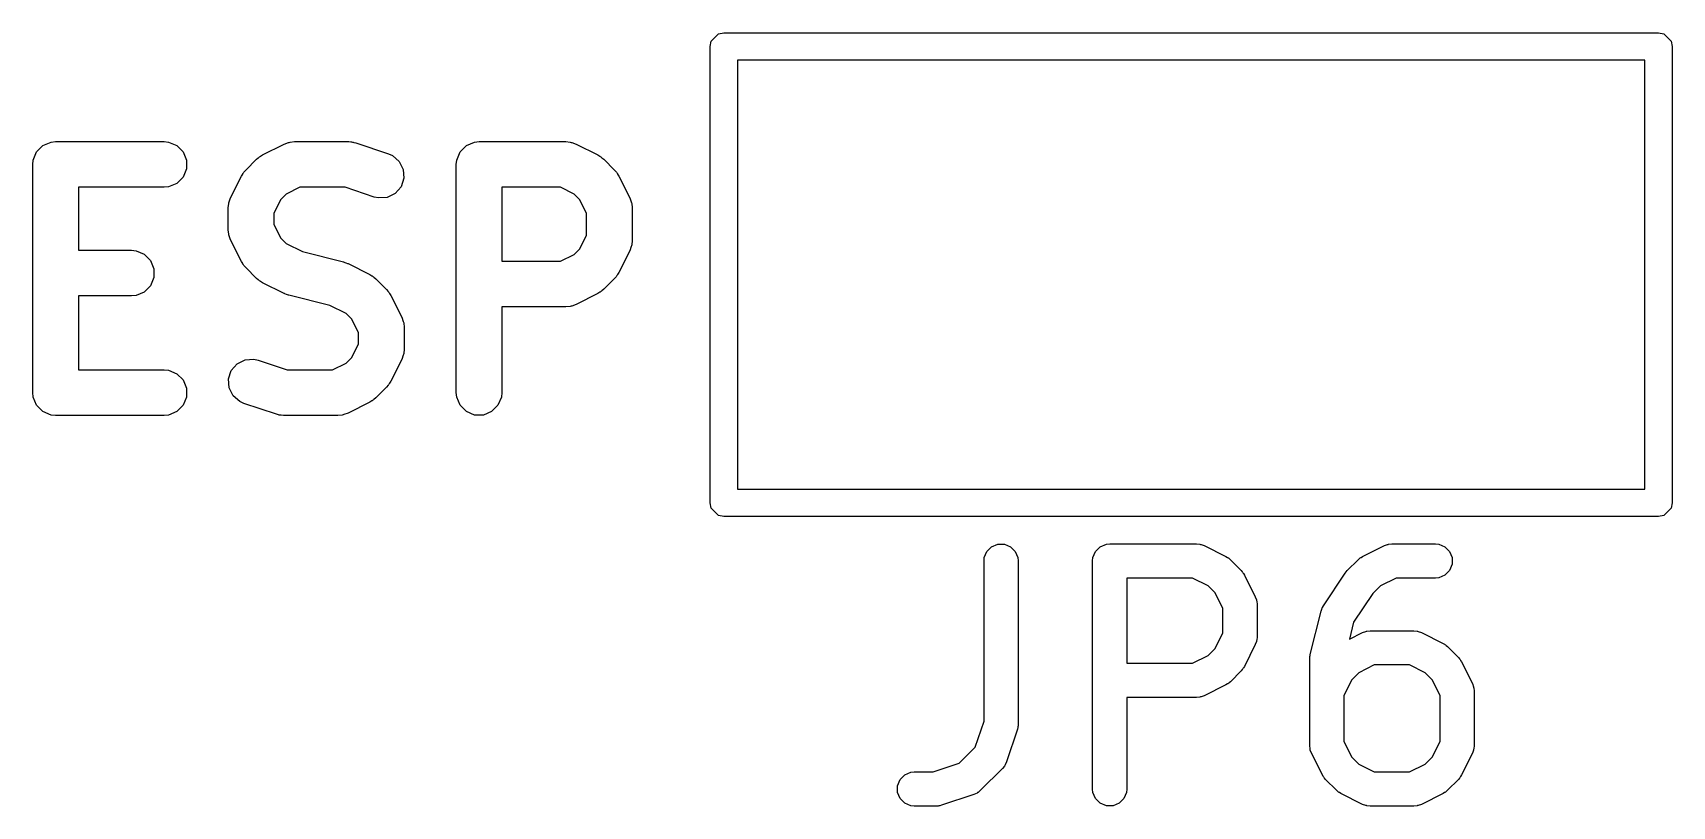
# Model space of a CAD drawing. Extents: x 2.05 to 8.87, y -5.84 to -2.88.
# Drawn here: x 4.7901 to 5.0732, y -5.6724 to -5.539 of the extents above; entities that cross this region are included whole.
import ezdxf

# ---------------------------------------------------------------- set-up
doc = ezdxf.new("R2010")
doc.units = 0
doc.header["$MEASUREMENT"] = 0
doc.layers.add('BLACK', color=7, linetype='CONTINUOUS')

msp = doc.modelspace()

# ---------------------------------------------------------------- linework, layer by layer
at = {"layer": 'BLACK', "linetype": 'CONTINUOUS'}
for p, q in [((4.90727, -5.54043), (4.90854, -5.53916)), ((4.90854, -5.53916), (4.90945, -5.53898)), ((4.90945, -5.53898), (5.07087, -5.53898)), ((5.07087, -5.53898), (5.07177, -5.53916)), ((5.07177, -5.53916), (5.07305, -5.54043)), ((4.90709, -5.54134), (4.90727, -5.54043)), ((4.90709, -5.62008), (4.90709, -5.54134)), ((5.07305, -5.54043), (5.07323, -5.54134)), ((5.07323, -5.54134), (5.07323, -5.62008)), ((4.91181, -5.5437), (4.91181, -5.61772)), ((5.0685, -5.5437), (4.91181, -5.5437)), ((5.0685, -5.61772), (5.0685, -5.5437)), ((4.79022, -5.56093), (4.79081, -5.55951)), ((4.79081, -5.55951), (4.79189, -5.55843)), ((4.79189, -5.55843), (4.79331, -5.55784)), ((4.79331, -5.55784), (4.79408, -5.55776)), ((4.79408, -5.55776), (4.81283, -5.55776)), ((4.81283, -5.55776), (4.8136, -5.55784)), ((4.8136, -5.55784), (4.81502, -5.55843)), ((4.81502, -5.55843), (4.8161, -5.55951)), ((4.8161, -5.55951), (4.81669, -5.56093)), ((4.82982, -5.56005), (4.83357, -5.55818)), ((4.83357, -5.55818), (4.83429, -5.5579)), ((4.83429, -5.5579), (4.83443, -5.55789)), ((4.83443, -5.55789), (4.83456, -5.55784)), ((4.83456, -5.55784), (4.83533, -5.55776)), ((4.83533, -5.55776), (4.8447, -5.55776)), ((4.8447, -5.55776), (4.84509, -5.5578)), ((4.84509, -5.5578), (4.84519, -5.5578)), ((4.84519, -5.5578), (4.84533, -5.55783)), ((4.84533, -5.55783), (4.84547, -5.55784)), ((4.84547, -5.55784), (4.84556, -5.55788)), ((4.84556, -5.55788), (4.84595, -5.55797)), ((4.84595, -5.55797), (4.85157, -5.55984)), ((4.86334, -5.56093), (4.86392, -5.55951)), ((4.86392, -5.55951), (4.86501, -5.55843)), ((4.86501, -5.55843), (4.86643, -5.55784)), ((4.86643, -5.55784), (4.8672, -5.55776)), ((4.8672, -5.55776), (4.8822, -5.55776)), ((4.8822, -5.55776), (4.88296, -5.55784)), ((4.88296, -5.55784), (4.88309, -5.55789)), ((4.88309, -5.55789), (4.88324, -5.5579)), ((4.88324, -5.5579), (4.88396, -5.55818)), ((4.88396, -5.55818), (4.88771, -5.56005)), ((4.79014, -5.5617), (4.79022, -5.56093)), ((4.79014, -5.60107), (4.79014, -5.5617)), ((4.81669, -5.56247), (4.8161, -5.56389)), ((4.81669, -5.56093), (4.81669, -5.56247)), ((4.82692, -5.56267), (4.82879, -5.56079)), ((4.82879, -5.56079), (4.82909, -5.56054)), ((4.82909, -5.56054), (4.82916, -5.56047)), ((4.82916, -5.56047), (4.82928, -5.56039)), ((4.82928, -5.56039), (4.82939, -5.5603)), ((4.82939, -5.5603), (4.82949, -5.56026)), ((4.82949, -5.56026), (4.82982, -5.56005)), ((4.85157, -5.55984), (4.85227, -5.56016)), ((4.85227, -5.56016), (4.85343, -5.56116)), ((4.85343, -5.56116), (4.85412, -5.56254)), ((4.85412, -5.56254), (4.85423, -5.56407)), ((4.86326, -5.5617), (4.86334, -5.56093)), ((4.86326, -5.60107), (4.86326, -5.5617)), ((4.88771, -5.56005), (4.88804, -5.56026)), ((4.88804, -5.56026), (4.88813, -5.5603)), ((4.88813, -5.5603), (4.88824, -5.56039)), ((4.88824, -5.56039), (4.88836, -5.56047)), ((4.88836, -5.56047), (4.88843, -5.56054)), ((4.88843, -5.56054), (4.88873, -5.56079)), ((4.88873, -5.56079), (4.8906, -5.56267)), ((4.81502, -5.56498), (4.8136, -5.56556)), ((4.8161, -5.56389), (4.81502, -5.56498)), ((4.82431, -5.56744), (4.82618, -5.56369)), ((4.82618, -5.56369), (4.82639, -5.56336)), ((4.82639, -5.56336), (4.82643, -5.56326)), ((4.82643, -5.56326), (4.82652, -5.56316)), ((4.82652, -5.56316), (4.82659, -5.56304)), ((4.82659, -5.56304), (4.82667, -5.56297)), ((4.82667, -5.56297), (4.82692, -5.56267)), ((4.85423, -5.56407), (4.85374, -5.56553)), ((4.8906, -5.56267), (4.89085, -5.56297)), ((4.89085, -5.56297), (4.89093, -5.56304)), ((4.89093, -5.56304), (4.891, -5.56316)), ((4.891, -5.56316), (4.89109, -5.56326)), ((4.89109, -5.56326), (4.89113, -5.56336)), ((4.89113, -5.56336), (4.89134, -5.56369)), ((4.89134, -5.56369), (4.89322, -5.56744)), ((4.81283, -5.56564), (4.79802, -5.56564)), ((4.79802, -5.56564), (4.79802, -5.57651)), ((4.8136, -5.56556), (4.81283, -5.56564)), ((4.82402, -5.5683), (4.82403, -5.56816)), ((4.82403, -5.56816), (4.82431, -5.56744)), ((4.83294, -5.56778), (4.83176, -5.57013)), ((4.83391, -5.56681), (4.83294, -5.56778)), ((4.83626, -5.56564), (4.83391, -5.56681)), ((4.84406, -5.56564), (4.83626, -5.56564)), ((4.84908, -5.56731), (4.84406, -5.56564)), ((4.84983, -5.56748), (4.84908, -5.56731)), ((4.85136, -5.56737), (4.84983, -5.56748)), ((4.85274, -5.56669), (4.85136, -5.56737)), ((4.85374, -5.56553), (4.85274, -5.56669)), ((4.88127, -5.56564), (4.87113, -5.56564)), ((4.87113, -5.56564), (4.87113, -5.57839)), ((4.88361, -5.56681), (4.88127, -5.56564)), ((4.88458, -5.56778), (4.88361, -5.56681)), ((4.88576, -5.57013), (4.88458, -5.56778)), ((4.89322, -5.56744), (4.89349, -5.56816)), ((4.89349, -5.56816), (4.8935, -5.5683)), ((4.82389, -5.5692), (4.82397, -5.56843)), ((4.82389, -5.57295), (4.82389, -5.5692)), ((4.82397, -5.56843), (4.82402, -5.5683)), ((4.83176, -5.57013), (4.83176, -5.57202)), ((4.88576, -5.5739), (4.88576, -5.57013)), ((4.8935, -5.5683), (4.89356, -5.56843)), ((4.89356, -5.56843), (4.89363, -5.5692)), ((4.89363, -5.5692), (4.89363, -5.57482)), ((4.82397, -5.57372), (4.82389, -5.57295)), ((4.82402, -5.57385), (4.82397, -5.57372)), ((4.82403, -5.57399), (4.82402, -5.57385)), ((4.83176, -5.57202), (4.83294, -5.57437)), ((4.88458, -5.57624), (4.88576, -5.5739)), ((4.79802, -5.57651), (4.8072, -5.57651)), ((4.8072, -5.57651), (4.80797, -5.57659)), ((4.80797, -5.57659), (4.80939, -5.57718)), ((4.82431, -5.57471), (4.82403, -5.57399)), ((4.82618, -5.57846), (4.82431, -5.57471)), ((4.83294, -5.57437), (4.83391, -5.57534)), ((4.83391, -5.57534), (4.8367, -5.57673)), ((4.8367, -5.57673), (4.84378, -5.5785)), ((4.88361, -5.57721), (4.88458, -5.57624)), ((4.89322, -5.57659), (4.89134, -5.58034)), ((4.89349, -5.57586), (4.89322, -5.57659)), ((4.8935, -5.57572), (4.89349, -5.57586)), ((4.89356, -5.57559), (4.8935, -5.57572)), ((4.89363, -5.57482), (4.89356, -5.57559)), ((4.80939, -5.57718), (4.81048, -5.57826)), ((4.81048, -5.57826), (4.81107, -5.57968)), ((4.82639, -5.57879), (4.82618, -5.57846)), ((4.82643, -5.57889), (4.82639, -5.57879)), ((4.82652, -5.579), (4.82643, -5.57889)), ((4.82659, -5.57911), (4.82652, -5.579)), ((4.82667, -5.57918), (4.82659, -5.57911)), ((4.82692, -5.57948), (4.82667, -5.57918)), ((4.82879, -5.58136), (4.82692, -5.57948)), ((4.84378, -5.5785), (4.84384, -5.57852)), ((4.84384, -5.57852), (4.84387, -5.57853)), ((4.84387, -5.57853), (4.84419, -5.57865)), ((4.84419, -5.57865), (4.84451, -5.57876)), ((4.84451, -5.57876), (4.84453, -5.57878)), ((4.84453, -5.57878), (4.84459, -5.5788)), ((4.84459, -5.5788), (4.84834, -5.58068)), ((4.87113, -5.57839), (4.88127, -5.57839)), ((4.88127, -5.57839), (4.88361, -5.57721)), ((4.81107, -5.58122), (4.81048, -5.58264)), ((4.81107, -5.57968), (4.81107, -5.58122)), ((4.82909, -5.58161), (4.82879, -5.58136)), ((4.82916, -5.58168), (4.82909, -5.58161)), ((4.82928, -5.58176), (4.82916, -5.58168)), ((4.82939, -5.58185), (4.82928, -5.58176)), ((4.82949, -5.58189), (4.82939, -5.58185)), ((4.82982, -5.5821), (4.82949, -5.58189)), ((4.83357, -5.58397), (4.82982, -5.5821)), ((4.84834, -5.58068), (4.84867, -5.58089)), ((4.84867, -5.58089), (4.84876, -5.58093)), ((4.84876, -5.58093), (4.84887, -5.58101)), ((4.84887, -5.58101), (4.84899, -5.58109)), ((4.84899, -5.58109), (4.84906, -5.58117)), ((4.84906, -5.58117), (4.84936, -5.58141)), ((4.84936, -5.58141), (4.85123, -5.58329)), ((4.8906, -5.58136), (4.88873, -5.58323)), ((4.89085, -5.58106), (4.8906, -5.58136)), ((4.89093, -5.58099), (4.89085, -5.58106)), ((4.891, -5.58087), (4.89093, -5.58099)), ((4.89109, -5.58076), (4.891, -5.58087)), ((4.89113, -5.58067), (4.89109, -5.58076)), ((4.89134, -5.58034), (4.89113, -5.58067)), ((4.8072, -5.58439), (4.79802, -5.58439)), ((4.79802, -5.58439), (4.79802, -5.59713)), ((4.80797, -5.58431), (4.8072, -5.58439)), ((4.80939, -5.58372), (4.80797, -5.58431)), ((4.81048, -5.58264), (4.80939, -5.58372)), ((4.83362, -5.58399), (4.83357, -5.58397)), ((4.83364, -5.58401), (4.83362, -5.58399)), ((4.83397, -5.58412), (4.83364, -5.58401)), ((4.83429, -5.58425), (4.83397, -5.58412)), ((4.83431, -5.58425), (4.83429, -5.58425)), ((4.83437, -5.58427), (4.83431, -5.58425)), ((4.84145, -5.58604), (4.83437, -5.58427)), ((4.85123, -5.58329), (4.85148, -5.58359)), ((4.85148, -5.58359), (4.85156, -5.58366)), ((4.85156, -5.58366), (4.85163, -5.58378)), ((4.85163, -5.58378), (4.85172, -5.58389)), ((4.85172, -5.58389), (4.85176, -5.58398)), ((4.85176, -5.58398), (4.85197, -5.58431)), ((4.85197, -5.58431), (4.85385, -5.58806)), ((4.88771, -5.58397), (4.88396, -5.58585)), ((4.88804, -5.58376), (4.88771, -5.58397)), ((4.88813, -5.58372), (4.88804, -5.58376)), ((4.88824, -5.58363), (4.88813, -5.58372)), ((4.88836, -5.58356), (4.88824, -5.58363)), ((4.88843, -5.58348), (4.88836, -5.58356)), ((4.88873, -5.58323), (4.88843, -5.58348)), ((4.84424, -5.58743), (4.84145, -5.58604)), ((4.84521, -5.58841), (4.84424, -5.58743)), ((4.85385, -5.58806), (4.85412, -5.58878)), ((4.8822, -5.58626), (4.87113, -5.58626)), ((4.87113, -5.58626), (4.87113, -5.60107)), ((4.88296, -5.58619), (4.8822, -5.58626)), ((4.88309, -5.58613), (4.88296, -5.58619)), ((4.88324, -5.58612), (4.88309, -5.58613)), ((4.88396, -5.58585), (4.88324, -5.58612)), ((4.84639, -5.59075), (4.84521, -5.58841)), ((4.84639, -5.59264), (4.84639, -5.59075)), ((4.85412, -5.58878), (4.85413, -5.58892)), ((4.85413, -5.58892), (4.85419, -5.58905)), ((4.85419, -5.58905), (4.85426, -5.58982)), ((4.85426, -5.58982), (4.85426, -5.59357)), ((4.84521, -5.59499), (4.84639, -5.59264)), ((4.85426, -5.59357), (4.85419, -5.59434)), ((4.82441, -5.59725), (4.82541, -5.59609)), ((4.82541, -5.59609), (4.82679, -5.5954)), ((4.82679, -5.5954), (4.82832, -5.59529)), ((4.82832, -5.59529), (4.82907, -5.59546)), ((4.82907, -5.59546), (4.83409, -5.59713)), ((4.8419, -5.59713), (4.84424, -5.59596)), ((4.84424, -5.59596), (4.84521, -5.59499)), ((4.85385, -5.59533), (4.85197, -5.59908)), ((4.85412, -5.59461), (4.85385, -5.59533)), ((4.85413, -5.59447), (4.85412, -5.59461)), ((4.85419, -5.59434), (4.85413, -5.59447)), ((4.79802, -5.59713), (4.81283, -5.59713)), ((4.81283, -5.59713), (4.8136, -5.59721)), ((4.8136, -5.59721), (4.81502, -5.5978)), ((4.81502, -5.5978), (4.8161, -5.59888)), ((4.8161, -5.59888), (4.81669, -5.6003)), ((4.82392, -5.5987), (4.82441, -5.59725)), ((4.82403, -5.60024), (4.82392, -5.5987)), ((4.83409, -5.59713), (4.8419, -5.59713)), ((4.85197, -5.59908), (4.85176, -5.59941)), ((4.79022, -5.60184), (4.79014, -5.60107)), ((4.79081, -5.60326), (4.79022, -5.60184)), ((4.81669, -5.60184), (4.8161, -5.60326)), ((4.81669, -5.6003), (4.81669, -5.60184)), ((4.82472, -5.60161), (4.82403, -5.60024)), ((4.82588, -5.60262), (4.82472, -5.60161)), ((4.84936, -5.60198), (4.84906, -5.60223)), ((4.85123, -5.60011), (4.84936, -5.60198)), ((4.85148, -5.5998), (4.85123, -5.60011)), ((4.85156, -5.59974), (4.85148, -5.5998)), ((4.85163, -5.59962), (4.85156, -5.59974)), ((4.85172, -5.59951), (4.85163, -5.59962)), ((4.85176, -5.59941), (4.85172, -5.59951)), ((4.86334, -5.60184), (4.86326, -5.60107)), ((4.86392, -5.60326), (4.86334, -5.60184)), ((4.87106, -5.60184), (4.87047, -5.60326)), ((4.87113, -5.60107), (4.87106, -5.60184)), ((4.79189, -5.60435), (4.79081, -5.60326)), ((4.79331, -5.60493), (4.79189, -5.60435)), ((4.79408, -5.60501), (4.79331, -5.60493)), ((4.81283, -5.60501), (4.79408, -5.60501)), ((4.8136, -5.60493), (4.81283, -5.60501)), ((4.81502, -5.60435), (4.8136, -5.60493)), ((4.8161, -5.60326), (4.81502, -5.60435)), ((4.82658, -5.60293), (4.82588, -5.60262)), ((4.83221, -5.60481), (4.82658, -5.60293)), ((4.83259, -5.60489), (4.83221, -5.60481)), ((4.83268, -5.60493), (4.83259, -5.60489)), ((4.83282, -5.60495), (4.83268, -5.60493)), ((4.83296, -5.60498), (4.83282, -5.60495)), ((4.83306, -5.60497), (4.83296, -5.60498)), ((4.83345, -5.60501), (4.83306, -5.60497)), ((4.84283, -5.60501), (4.83345, -5.60501)), ((4.84359, -5.60493), (4.84283, -5.60501)), ((4.84372, -5.60488), (4.84359, -5.60493)), ((4.84387, -5.60487), (4.84372, -5.60488)), ((4.84459, -5.60459), (4.84387, -5.60487)), ((4.84834, -5.60272), (4.84459, -5.60459)), ((4.84867, -5.60251), (4.84834, -5.60272)), ((4.84876, -5.60247), (4.84867, -5.60251)), ((4.84887, -5.60238), (4.84876, -5.60247)), ((4.84899, -5.60231), (4.84887, -5.60238)), ((4.84906, -5.60223), (4.84899, -5.60231)), ((4.86501, -5.60435), (4.86392, -5.60326)), ((4.86643, -5.60493), (4.86501, -5.60435)), ((4.86797, -5.60493), (4.86643, -5.60493)), ((4.86938, -5.60435), (4.86797, -5.60493)), ((4.87047, -5.60326), (4.86938, -5.60435)), ((4.91181, -5.61772), (5.0685, -5.61772)), ((4.90727, -5.62098), (4.90709, -5.62008)), ((4.90854, -5.62226), (4.90727, -5.62098)), ((5.07305, -5.62098), (5.07177, -5.62226)), ((5.07323, -5.62008), (5.07305, -5.62098)), ((4.90945, -5.62244), (4.90854, -5.62226)), ((5.07087, -5.62244), (4.90945, -5.62244)), ((5.07177, -5.62226), (5.07087, -5.62244)), ((4.95489, -5.62847), (4.95571, -5.62766)), ((4.95571, -5.62766), (4.95677, -5.62721)), ((4.95677, -5.62721), (4.95793, -5.62721)), ((4.95793, -5.62721), (4.95899, -5.62766)), ((4.95899, -5.62766), (4.9598, -5.62847)), ((4.97364, -5.62847), (4.97446, -5.62766)), ((4.97446, -5.62766), (4.97552, -5.62721)), ((4.97552, -5.62721), (4.9761, -5.62716)), ((4.9761, -5.62716), (4.99109, -5.62716)), ((4.99109, -5.62716), (4.99167, -5.62721)), ((4.99167, -5.62721), (4.99177, -5.62726)), ((4.99177, -5.62726), (4.99187, -5.62726)), ((4.99187, -5.62726), (4.99242, -5.62747)), ((4.99242, -5.62747), (4.99616, -5.62934)), ((5.01977, -5.62934), (5.02352, -5.62747)), ((5.02352, -5.62747), (5.02406, -5.62726)), ((5.02406, -5.62726), (5.02417, -5.62726)), ((5.02417, -5.62726), (5.02426, -5.62721)), ((5.02426, -5.62721), (5.02484, -5.62716)), ((5.02484, -5.62716), (5.03234, -5.62716)), ((5.03234, -5.62716), (5.03292, -5.62721)), ((5.03292, -5.62721), (5.03398, -5.62766)), ((5.03398, -5.62766), (5.03479, -5.62847)), ((4.9544, -5.63011), (4.95445, -5.62953)), ((4.9544, -5.65775), (4.9544, -5.63011)), ((4.95445, -5.62953), (4.95489, -5.62847)), ((4.9598, -5.62847), (4.96025, -5.62953)), ((4.96025, -5.62953), (4.9603, -5.63011)), ((4.9603, -5.63011), (4.9603, -5.65823)), ((4.97314, -5.63011), (4.9732, -5.62953)), ((4.97314, -5.66948), (4.97314, -5.63011)), ((4.9732, -5.62953), (4.97364, -5.62847)), ((4.99616, -5.62934), (4.99641, -5.6295)), ((4.99641, -5.6295), (4.99648, -5.62953)), ((4.99648, -5.62953), (4.99657, -5.6296)), ((4.99657, -5.6296), (4.99665, -5.62965)), ((4.99665, -5.62965), (4.99671, -5.62971)), ((4.99671, -5.62971), (4.99693, -5.6299)), ((4.99693, -5.6299), (4.99881, -5.63177)), ((5.01713, -5.63177), (5.019, -5.6299)), ((5.019, -5.6299), (5.01923, -5.62971)), ((5.01923, -5.62971), (5.01928, -5.62965)), ((5.01928, -5.62965), (5.01937, -5.6296)), ((5.01937, -5.6296), (5.01945, -5.62953)), ((5.01945, -5.62953), (5.01952, -5.6295)), ((5.01952, -5.6295), (5.01977, -5.62934)), ((5.03479, -5.62847), (5.03524, -5.62953)), ((5.03524, -5.62953), (5.03524, -5.63069)), ((4.9904, -5.63306), (4.97905, -5.63306)), ((4.97905, -5.63306), (4.97905, -5.64778)), ((4.9931, -5.63441), (4.9904, -5.63306)), ((4.99881, -5.63177), (4.99899, -5.632)), ((4.99899, -5.632), (4.99905, -5.63205)), ((4.99905, -5.63205), (4.99911, -5.63214)), ((4.99911, -5.63214), (4.99917, -5.63222)), ((4.99917, -5.63222), (4.9992, -5.63229)), ((4.9992, -5.63229), (4.99936, -5.63254)), ((4.99936, -5.63254), (5.00123, -5.63629)), ((5.01301, -5.63785), (5.01676, -5.63222)), ((5.01676, -5.63222), (5.01694, -5.632)), ((5.01676, -5.63222), (5.01676, -5.63222)), ((5.01676, -5.63222), (5.01676, -5.63222)), ((5.01694, -5.632), (5.01713, -5.63177)), ((5.01713, -5.63177), (5.01713, -5.63177)), ((5.01713, -5.63177), (5.01713, -5.63177)), ((5.02554, -5.63306), (5.02284, -5.63441)), ((5.03234, -5.63306), (5.02554, -5.63306)), ((5.03292, -5.63301), (5.03234, -5.63306)), ((5.03398, -5.63257), (5.03292, -5.63301)), ((5.03479, -5.63175), (5.03398, -5.63257)), ((5.03524, -5.63069), (5.03479, -5.63175)), ((4.99429, -5.63561), (4.9931, -5.63441)), ((4.99564, -5.63831), (4.99429, -5.63561)), ((5.02151, -5.63574), (5.01821, -5.6407)), ((5.02284, -5.63441), (5.02151, -5.63574)), ((4.99564, -5.64254), (4.99564, -5.63831)), ((5.00123, -5.63629), (5.00144, -5.63683)), ((5.00144, -5.63683), (5.00145, -5.63694)), ((5.00145, -5.63694), (5.00149, -5.63703)), ((5.00149, -5.63703), (5.00155, -5.63761)), ((5.00155, -5.63761), (5.00155, -5.64323)), ((5.01073, -5.64627), (5.0126, -5.63877)), ((5.0126, -5.63877), (5.01272, -5.63843)), ((5.01272, -5.63843), (5.01274, -5.63836)), ((5.01274, -5.63836), (5.01277, -5.63829)), ((5.01277, -5.63829), (5.0128, -5.63822)), ((5.0128, -5.63822), (5.01284, -5.63816)), ((5.01284, -5.63816), (5.01301, -5.63785)), ((5.01821, -5.6407), (5.01748, -5.64361)), ((4.99429, -5.64523), (4.99564, -5.64254)), ((5.00123, -5.64455), (4.99936, -5.6483)), ((5.00144, -5.64401), (5.00123, -5.64455)), ((5.00145, -5.64391), (5.00144, -5.64401)), ((5.00149, -5.64381), (5.00145, -5.64391)), ((5.00155, -5.64323), (5.00149, -5.64381)), ((5.01748, -5.64361), (5.01977, -5.64247)), ((5.01977, -5.64247), (5.02031, -5.64226)), ((5.02031, -5.64226), (5.02042, -5.64225)), ((5.02042, -5.64225), (5.02052, -5.64221)), ((5.02052, -5.64221), (5.02109, -5.64216)), ((5.02109, -5.64216), (5.02859, -5.64216)), ((5.02859, -5.64216), (5.02917, -5.64221)), ((5.02917, -5.64221), (5.02926, -5.64225)), ((5.02926, -5.64225), (5.02937, -5.64226)), ((5.02937, -5.64226), (5.02991, -5.64247)), ((5.02991, -5.64247), (5.03366, -5.64434)), ((5.03366, -5.64434), (5.03391, -5.6445)), ((5.03391, -5.6445), (5.03398, -5.64453)), ((5.03398, -5.64453), (5.03406, -5.6446)), ((5.03406, -5.6446), (5.03415, -5.64465)), ((5.03415, -5.64465), (5.0342, -5.64471)), ((4.9904, -5.64778), (4.9931, -5.64643)), ((4.9931, -5.64643), (4.99429, -5.64523)), ((5.01064, -5.64684), (5.01067, -5.64662)), ((5.01065, -5.64688), (5.01064, -5.64684)), ((5.01064, -5.64698), (5.01065, -5.64688)), ((5.01064, -5.66198), (5.01064, -5.64698)), ((5.01067, -5.64662), (5.0107, -5.64641)), ((5.0107, -5.64641), (5.01071, -5.64637)), ((5.01071, -5.64637), (5.01073, -5.64627)), ((5.0342, -5.64471), (5.03443, -5.6449)), ((5.03443, -5.6449), (5.0363, -5.64677)), ((5.0363, -5.64677), (5.03649, -5.647)), ((5.03649, -5.647), (5.03655, -5.64705)), ((5.03655, -5.64705), (5.0366, -5.64714)), ((5.0366, -5.64714), (5.03667, -5.64722)), ((5.03667, -5.64722), (5.0367, -5.64729)), ((5.0367, -5.64729), (5.03686, -5.64754)), ((4.97905, -5.64778), (4.9904, -5.64778)), ((4.99881, -5.64907), (4.99693, -5.65095)), ((4.99899, -5.64885), (4.99881, -5.64907)), ((4.99905, -5.64879), (4.99899, -5.64885)), ((4.99911, -5.64871), (4.99905, -5.64879)), ((4.99917, -5.64862), (4.99911, -5.64871)), ((4.9992, -5.64855), (4.99917, -5.64862)), ((4.99936, -5.6483), (4.9992, -5.64855)), ((5.01909, -5.64941), (5.01789, -5.65061)), ((5.02179, -5.64806), (5.01909, -5.64941)), ((5.02789, -5.64806), (5.02179, -5.64806)), ((5.03059, -5.64941), (5.02789, -5.64806)), ((5.03179, -5.65061), (5.03059, -5.64941)), ((5.03686, -5.64754), (5.03873, -5.65129)), ((4.99616, -5.6515), (4.99242, -5.65337)), ((4.99641, -5.65134), (4.99616, -5.6515)), ((4.99648, -5.65131), (4.99641, -5.65134)), ((4.99657, -5.65125), (4.99648, -5.65131)), ((4.99665, -5.65119), (4.99657, -5.65125)), ((4.99671, -5.65113), (4.99665, -5.65119)), ((4.99693, -5.65095), (4.99671, -5.65113)), ((5.01789, -5.65061), (5.01654, -5.65331)), ((5.03314, -5.65331), (5.03179, -5.65061)), ((5.03873, -5.65129), (5.03894, -5.65183)), ((5.03894, -5.65183), (5.03894, -5.65193)), ((5.03894, -5.65193), (5.03899, -5.65203)), ((5.03899, -5.65203), (5.03904, -5.65261)), ((5.03904, -5.65261), (5.03904, -5.66198)), ((4.99109, -5.65369), (4.97905, -5.65369)), ((4.97905, -5.65369), (4.97905, -5.66948)), ((4.99167, -5.65363), (4.99109, -5.65369)), ((4.99177, -5.65359), (4.99167, -5.65363)), ((4.99187, -5.65358), (4.99177, -5.65359)), ((4.99242, -5.65337), (4.99187, -5.65358)), ((5.01654, -5.65331), (5.01654, -5.66128)), ((5.03314, -5.66128), (5.03314, -5.65331)), ((4.95289, -5.66226), (4.9544, -5.65775)), ((4.96025, -5.65881), (4.96022, -5.65888)), ((4.96026, -5.6587), (4.96025, -5.65881)), ((4.96028, -5.6586), (4.96026, -5.6587)), ((4.9603, -5.65823), (4.96027, -5.65852)), ((4.96027, -5.65852), (4.96028, -5.6586)), ((4.96015, -5.65917), (4.95828, -5.66479)), ((4.96022, -5.65888), (4.96015, -5.65917)), ((5.01654, -5.66128), (5.01789, -5.66398)), ((5.03179, -5.66398), (5.03314, -5.66128)), ((4.95013, -5.66503), (4.95289, -5.66226)), ((5.0107, -5.66256), (5.01064, -5.66198)), ((5.01074, -5.66266), (5.0107, -5.66256)), ((5.01074, -5.66276), (5.01074, -5.66266)), ((5.01095, -5.6633), (5.01074, -5.66276)), ((5.01283, -5.66705), (5.01095, -5.6633)), ((5.01789, -5.66398), (5.01909, -5.66518)), ((5.03059, -5.66518), (5.03179, -5.66398)), ((5.03873, -5.6633), (5.03686, -5.66705)), ((5.03894, -5.66276), (5.03873, -5.6633)), ((5.03899, -5.66256), (5.03894, -5.66266)), ((5.03894, -5.66266), (5.03894, -5.66276)), ((5.03904, -5.66198), (5.03899, -5.66256)), ((4.9399, -5.66784), (4.94071, -5.66703)), ((4.94071, -5.66703), (4.94177, -5.66659)), ((4.94177, -5.66659), (4.94235, -5.66653)), ((4.94235, -5.66653), (4.94562, -5.66653)), ((4.94562, -5.66653), (4.95013, -5.66503)), ((4.95756, -5.66594), (4.95381, -5.66969)), ((4.95793, -5.6655), (4.95756, -5.66594)), ((4.95797, -5.6654), (4.95793, -5.6655)), ((4.95804, -5.66532), (4.95797, -5.6654)), ((4.95828, -5.66479), (4.95804, -5.66532)), ((5.01298, -5.6673), (5.01283, -5.66705)), ((5.01301, -5.66737), (5.01298, -5.6673)), ((5.01909, -5.66518), (5.02179, -5.66653)), ((5.02179, -5.66653), (5.02789, -5.66653)), ((5.02789, -5.66653), (5.03059, -5.66518)), ((5.0367, -5.6673), (5.03667, -5.66737)), ((5.03686, -5.66705), (5.0367, -5.6673)), ((4.93945, -5.6689), (4.9399, -5.66784)), ((4.93945, -5.67006), (4.93945, -5.6689)), ((4.9399, -5.67112), (4.93945, -5.67006)), ((4.95327, -5.6701), (4.95319, -5.67017)), ((4.95337, -5.67006), (4.95327, -5.6701)), ((4.95381, -5.66969), (4.95337, -5.67006)), ((4.9732, -5.67006), (4.97314, -5.66948)), ((4.97364, -5.67112), (4.9732, -5.67006)), ((4.97899, -5.67006), (4.97855, -5.67112)), ((4.97905, -5.66948), (4.97899, -5.67006)), ((5.01308, -5.66745), (5.01301, -5.66737)), ((5.01313, -5.66754), (5.01308, -5.66745)), ((5.01319, -5.66759), (5.01313, -5.66754)), ((5.01338, -5.66782), (5.01319, -5.66759)), ((5.01525, -5.66969), (5.01338, -5.66782)), ((5.01548, -5.66988), (5.01525, -5.66969)), ((5.01553, -5.66994), (5.01548, -5.66988)), ((5.01562, -5.66999), (5.01553, -5.66994)), ((5.0157, -5.67006), (5.01562, -5.66999)), ((5.01577, -5.67009), (5.0157, -5.67006)), ((5.01602, -5.67025), (5.01577, -5.67009)), ((5.03391, -5.67009), (5.03366, -5.67025)), ((5.03398, -5.67006), (5.03391, -5.67009)), ((5.03406, -5.66999), (5.03398, -5.67006)), ((5.03415, -5.66994), (5.03406, -5.66999)), ((5.0342, -5.66988), (5.03415, -5.66994)), ((5.03443, -5.66969), (5.0342, -5.66988)), ((5.0363, -5.66782), (5.03443, -5.66969)), ((5.03649, -5.66759), (5.0363, -5.66782)), ((5.03655, -5.66754), (5.03649, -5.66759)), ((5.0366, -5.66745), (5.03655, -5.66754)), ((5.03667, -5.66737), (5.0366, -5.66745)), ((4.94071, -5.67194), (4.9399, -5.67112)), ((4.94177, -5.67238), (4.94071, -5.67194)), ((4.94235, -5.67243), (4.94177, -5.67238)), ((4.9461, -5.67243), (4.94235, -5.67243)), ((4.94639, -5.67241), (4.9461, -5.67243)), ((4.94647, -5.67241), (4.94639, -5.67241)), ((4.94657, -5.67239), (4.94647, -5.67241)), ((4.94668, -5.67238), (4.94657, -5.67239)), ((4.94675, -5.67235), (4.94668, -5.67238)), ((4.94703, -5.67228), (4.94675, -5.67235)), ((4.95266, -5.67041), (4.94703, -5.67228)), ((4.95319, -5.67017), (4.95266, -5.67041)), ((4.97446, -5.67194), (4.97364, -5.67112)), ((4.97552, -5.67238), (4.97446, -5.67194)), ((4.97667, -5.67238), (4.97552, -5.67238)), ((4.97774, -5.67194), (4.97667, -5.67238)), ((4.97855, -5.67112), (4.97774, -5.67194)), ((5.01977, -5.67212), (5.01602, -5.67025)), ((5.02031, -5.67233), (5.01977, -5.67212)), ((5.02042, -5.67234), (5.02031, -5.67233)), ((5.02052, -5.67238), (5.02042, -5.67234)), ((5.02109, -5.67243), (5.02052, -5.67238)), ((5.02859, -5.67243), (5.02109, -5.67243)), ((5.02917, -5.67238), (5.02859, -5.67243)), ((5.02926, -5.67234), (5.02917, -5.67238)), ((5.02937, -5.67233), (5.02926, -5.67234)), ((5.02991, -5.67212), (5.02937, -5.67233)), ((5.03366, -5.67025), (5.02991, -5.67212))]:
    msp.add_line(p, q, dxfattribs=at)

doc.saveas('drawing.dxf')
